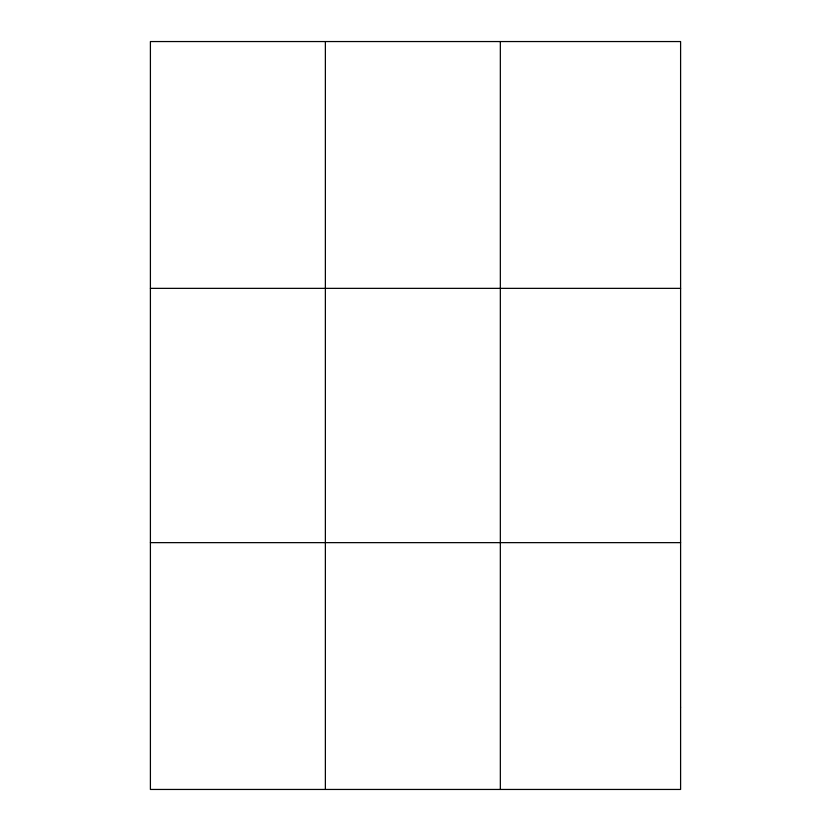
<?xml version="1.0" encoding="UTF-8"?>
<svg xmlns="http://www.w3.org/2000/svg" width="831" height="831" viewBox="0 0 831 831"><rect width="100%" height="100%" fill="white"/><g stroke="black" fill="none" stroke-linecap="round" stroke-linejoin="round"><path stroke-width="1.25" d="M325.368 41.55L325.368 789.45M500.335 41.55L500.335 789.45M150.401 288.357L680.599 288.357M150.401 542.643L680.599 542.643M680.599 707.181L680.599 789.45L150.401 789.45L150.401 41.55L680.599 41.55L680.599 707.181"/></g></svg>
